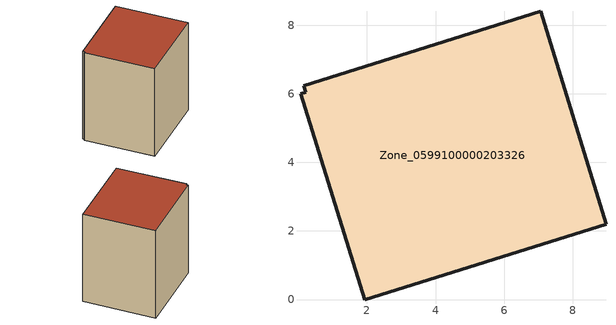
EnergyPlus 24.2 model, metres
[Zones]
Zone_0599100000203326
 floor ground (C_G): 0.16,6.24 7.07,8.4 8.97,2.19 1.93,0 0.06,6 0.21,6.05 z0
 wall outside (C_F): 8.97,2.19 7.07,8.4 0.16,6.24 0.21,6.05 0.06,6 1.93,0 8.97,2.19 z0:8.62
 roof outside (C_R): 7.07,8.4 0.16,6.24 0.21,6.05 0.06,6 1.93,0 8.97,2.19 z8.62
[BUILDING]
Pand.0599100000203326: North Axis=0; Terrain=City; Loads Convergence Tolerance Value=0.04; Temperature Convergence Tolerance Value=0.4; Solar Distribution=FullExterior; Maximum Number of Warmup Days=25; Minimum Number of Warmup Days=1
[Site:Location]
Rotterdam.The.Hague.AP_ZH_NLD Design_Conditions: Latitude=51.96; Longitude=4.45; Time Zone=1; Elevation=-4.5
[SITE:GROUNDTEMPERATURE:BUILDINGSURFACE]
18, 18, 18, 18, 18, 18, 18, 18, 18, 18, 18, 18
[MATERIAL] Thermal Absorptance=0.9; Solar Absorptance=0.7; Visible Absorptance=0.7
Name | Roughness | Thickness | Conductivity | Density | Specific Heat
G.TI.1975-1991 | MediumSmooth | 0.15 | 0.288461 | 540 | 1210
F.TI.1975-1991 | Rough | 0.3 | 0.230769 | 1920 | 840
R.TI.1975-1991 | MediumRough | 0.2 | 0.153846 | 1500 | 1000
[CONSTRUCTION]
C_G: G.TI.1975-1991
C_F: F.TI.1975-1991
C_R: R.TI.1975-1991
[ZONE]
Zone_0599100000203326: Type=1; Multiplier=1; Ceiling Height=Autocalculate; Volume=Autocalculate; Floor Area=autocalculate; Part of Total Floor Area=Yes
[ZONEINFILTRATION:DESIGNFLOWRATE]
Infil_Zone_0599100000203326: Zone or ZoneList or Space or SpaceList=Zone_0599100000203326; Schedule=AlwaysOn; Design Flow Rate Calculation Method=Flow/Area; Flow Rate per Floor Area=0.003; Constant Term Coefficient=1; Temperature Term Coefficient=0; Velocity Term Coefficient=0; Velocity Squared Term Coefficient=0
[HVACTEMPLATE:ZONE:IDEALLOADSAIRSYSTEM]
Zone_0599100000203326: Maximum Heating Supply Air Temperature=50; Minimum Cooling Supply Air Temperature=13; Maximum Heating Supply Air Humidity Ratio=0.0156; Minimum Cooling Supply Air Humidity Ratio=0.0077; Heating Limit=NoLimit; Cooling Limit=NoLimit; Dehumidification Control Type=ConstantSensibleHeatRatio; Cooling Sensible Heat Ratio=0.7; Dehumidification Setpoint=60; Humidification Control Type=None; Humidification Setpoint=30; Outdoor Air Method=None; Outdoor Air Flow Rate per Person=0.00944; Outdoor Air Flow Rate per Zone Floor Area=0; Outdoor Air Flow Rate per Zone=0; Demand Controlled Ventilation Type=None; Outdoor Air Economizer Type=NoEconomizer; Heat Recovery Type=None; Sensible Heat Recovery Effectiveness=0.7; Latent Heat Recovery Effectiveness=0.65
[ZONECONTROL:THERMOSTAT]
ThermostatControl_Zone_0599100000203326: Zone or ZoneList=Zone_0599100000203326; Control Type Schedule=DualSetpointControlType; Control 1=Thermostat_Zone_0599100000203326; Temperature Difference Between Cutout And Setpoint=0
[THERMOSTATSETPOINT:DUALSETPOINT]
Thermostat_Zone_0599100000203326: Heating Setpoint Temperature Schedule=HeatingSetpoint_Zone_0599100000203326; Cooling Setpoint Temperature Schedule=CoolingSetpoint_Zone_0599100000203326
[SCHEDULE:COMPACT]
HeatingSetpoint_Zone_0599100000203326: Through: 12/31, For: AllDays, Until: 24:00, 21
CoolingSetpoint_Zone_0599100000203326: Through: 12/31, For: AllDays, Until: 24:00, 24
DualSetpointControlType: Through: 12/31, For: AllDays, Until: 24:00, 4
AlwaysOn: Through: 12/31, For: AllDays, Until: 24:00, 1
